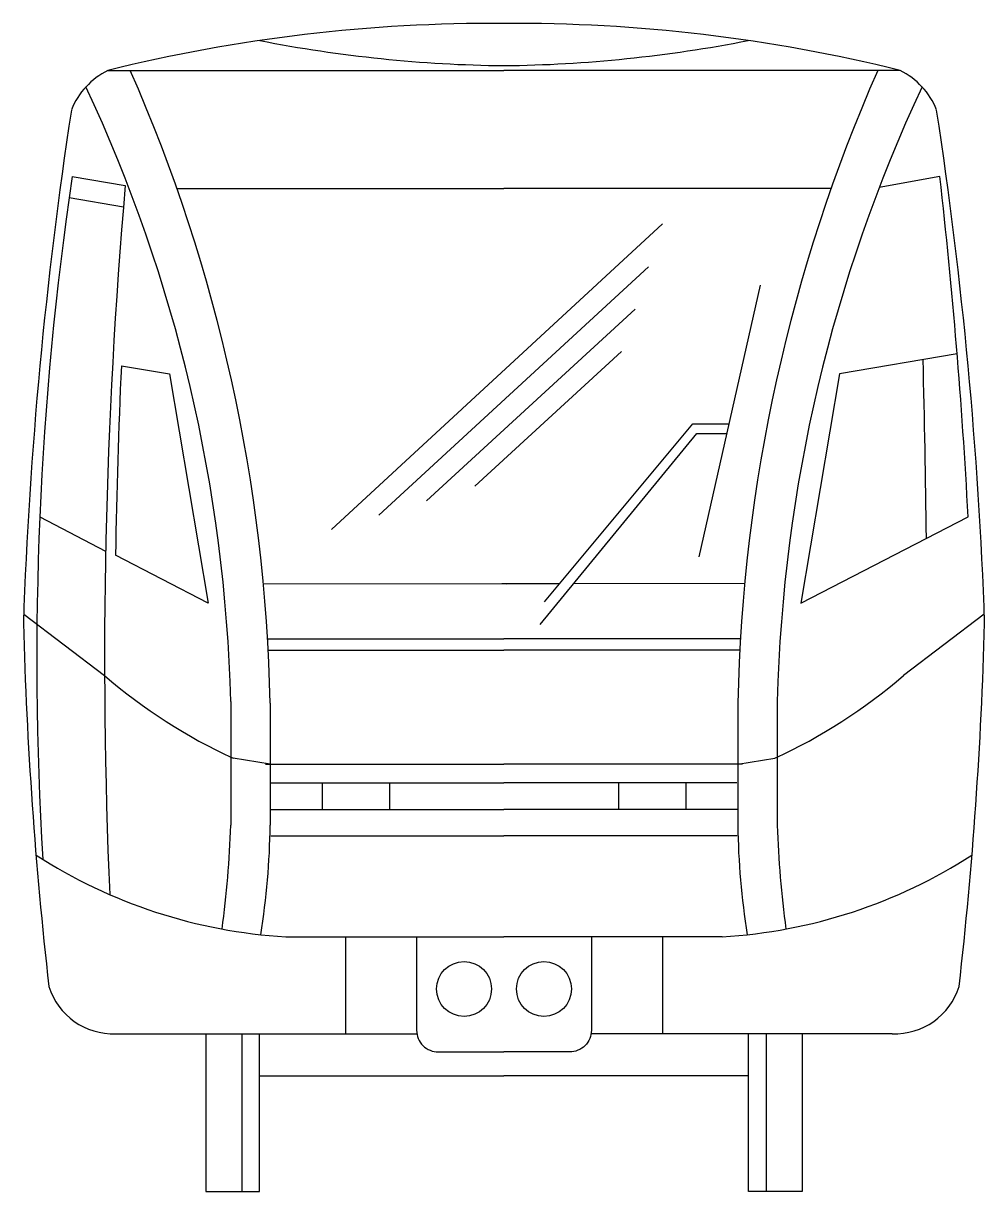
# Model space of a CAD drawing. Extents: x -1.22 to 1.22, y 0 to 2.96.
import ezdxf

# ---------------------------------------------------------------- set-up
doc = ezdxf.new("R2010")
doc.units = 0
doc.header["$MEASUREMENT"] = 0
doc.layers.get('0').update_dxf_attribs({"linetype": 'CONTINUOUS'})

msp = doc.modelspace()

# ---------------------------------------------------------------- linework, layer by layer
for points in [[(-1.0039, 2.8401), (0, 2.8401)], [(1.0039, 2.8401), (0, 2.8401)], [(-1.0942, 2.571), (-0.9595, 2.5484)], [(1.1043, 2.5712), (0.9507, 2.5434)], [(-1.1019, 2.5179), (-0.9642, 2.4942)], [(-0.8295, 2.5414), (0, 2.5414)], [(0.8295, 2.5414), (0, 2.5414)], [(-0.4368, 1.6773), (0.4012, 2.4516)], [(-0.317, 1.7135), (0.3665, 2.343)], [(0.6488, 2.2959), (0.4938, 1.6082)], [(-0.1962, 1.7499), (0.3319, 2.2351)], [(-0.0741, 1.7867), (0.2976, 2.1278)], [(1.1482, 2.1224), (0.8499, 2.0713), (0.7524, 1.4907), (1.176, 1.7096)], [(-0.9695, 2.0922), (-0.8471, 2.0713), (-0.7497, 1.4907), (-0.9842, 1.6119)], [(0.1025, 1.4944), (0.4781, 1.9446), (0.5696, 1.9446)], [(0.0918, 1.4367), (0.4888, 1.9206), (0.5642, 1.9206)], [(-1.176, 1.7097), (-1.0094, 1.6224)], [(-0.6108, 1.5406), (0.0051, 1.5395)], [(0.1404, 1.5398), (-0.0051, 1.5395)], [(0.6108, 1.5406), (0.1764, 1.5398)], [(-1.2169, 1.4629), (-1.0121, 1.3074)], [(1.2169, 1.4629), (1.0121, 1.3074)], [(-0.5998, 1.4003), (0, 1.4003)], [(0.5998, 1.4003), (0, 1.4003)], [(-0.5974, 1.3713), (0, 1.3713)], [(0.5974, 1.3713), (0, 1.3713)], [(-0.6925, 1.2419), (-0.6925, 0.9283)], [(-0.5925, 1.237), (-0.5925, 0.9281)], [(0.5925, 1.237), (0.5925, 0.9281)], [(0.6925, 1.2419), (0.6925, 0.9283)], [(-0.5925, 1.0824), (-0.6859, 1.0976)], [(0.5925, 1.0824), (0.6859, 1.0976)], [(-0.6041, 1.0824), (0, 1.0824)], [(0.6041, 1.0824), (0, 1.0824)], [(-0.5902, 1.0353), (0, 1.0353)], [(-0.4606, 1.0353), (-0.4606, 0.9681)], [(-0.2903, 1.0353), (-0.2903, 0.9681)], [(0.5902, 1.0353), (0, 1.0353)], [(0.2903, 1.0353), (0.2903, 0.9681)], [(0.4606, 1.0353), (0.4606, 0.9681)], [(-0.5925, 0.9681), (0, 0.9681)], [(0.5925, 0.9681), (0, 0.9681)], [(-0.5905, 0.9009), (0, 0.9009)], [(0.5905, 0.9009), (0, 0.9009)], [(-0.553, 0.6455), (0, 0.6455)], [(-0.4012, 0.6455), (-0.4012, 0.3999)], [(0.553, 0.6455), (0, 0.6455)], [(0.4012, 0.6455), (0.4012, 0.3999)], [(-0.9838, 0.3999), (-0.2214, 0.3999)], [(-0.7551, 0.3999), (-0.7551, 0), (-0.6192, 0), (-0.6192, 0.3999)], [(-0.664, 0.3999), (-0.664, 0)], [(0.9838, 0.3999), (0.2214, 0.3999)], [(0.7551, 0.3999), (0.7551, 0), (0.6192, 0), (0.6192, 0.3999)], [(0.664, 0.3999), (0.664, 0)], [(-0.6192, 0.2933), (0, 0.2933)], [(0.6192, 0.2933), (0, 0.2933)]]:
    msp.add_lwpolyline(points)
for points in [[(-0.2214, 0.6455), (-0.2214, 0.4088, 0.414214), (-0.1664, 0.3538), (0, 0.3538)], [(0.2214, 0.6455), (0.2214, 0.4088, -0.414214), (0.1664, 0.3538), (0, 0.3538)]]:
    msp.add_lwpolyline(points, format="xyb")
for centre in [(-0.1012, 0.5133), (0.1012, 0.5133)]:
    msp.add_circle(centre, 0.0696)
for centre, radius, start, end in [((-0.0265, -1.1062), 4.0655, 89.6262, 103.9099), ((0.0265, -1.1062), 4.0655, 76.0901, 90.3738), ((0.0381, 6.2587), 3.4067, 258.882, 269.3599), ((-0.0381, 6.2587), 3.4067, 270.6401, 281.118), ((-0.9171, 2.6671), 0.1935, 116.639, 157.6716), ((-4.7875, 1.1507), 4.1959, 1.1788, 23.7426), ((4.7875, 1.1507), 4.1959, 156.2574, 178.8212), ((0.9171, 2.6671), 0.1935, 22.3284, 63.361), ((-4.5909, 1.1449), 3.8996, 1.4257, 25.09), ((4.5909, 1.1449), 3.8996, 154.91, 178.5743), ((9.9857, 1.0466), 11.2104, 171.31517, 177.98823), ((-9.9857, 1.0466), 11.2104, 2.01177, 8.68483), ((7.2217, 1.3471), 8.4055, 171.62716, 183.44698), ((12.6469, 1.3515), 13.6589, 174.97256, 182.51357), ((-13.1515, 0.9507), 14.3475, 3.03197, 6.48513), ((-43.3972, 1.031), 44.472, 0.804, 1.38707), ((15.8426, 1.338), 16.829, 177.4314, 179.06751), ((9.4409, 1.7272), 10.6625, 181.5423, 186.50189), ((-9.4409, 1.7272), 10.6625, 353.49811, 358.4577), ((-0.097, 2.3718), 1.4037, 229.3142, 245.1951), ((0.097, 2.3718), 1.4037, 294.8049, 310.6858), ((-3.3193, 1.0134), 2.6282, 352.3869, 358.1434), ((-2.4526, 0.9499), 1.8603, 350.7508, 359.3307), ((2.4526, 0.9499), 1.8603, 180.6693, 189.2492), ((3.3193, 1.0134), 2.6282, 181.8566, 187.6131), ((-0.475, 1.9545), 1.3113, 237.1821, 266.5872), ((0.475, 1.9545), 1.3113, 273.4128, 302.8179), ((-0.9898, 0.5707), 0.171, 197.3417, 272.0121), ((0.9898, 0.5707), 0.171, 267.9879, 342.6583)]:
    msp.add_arc(centre, radius, start, end)

doc.saveas('drawing.dxf')
